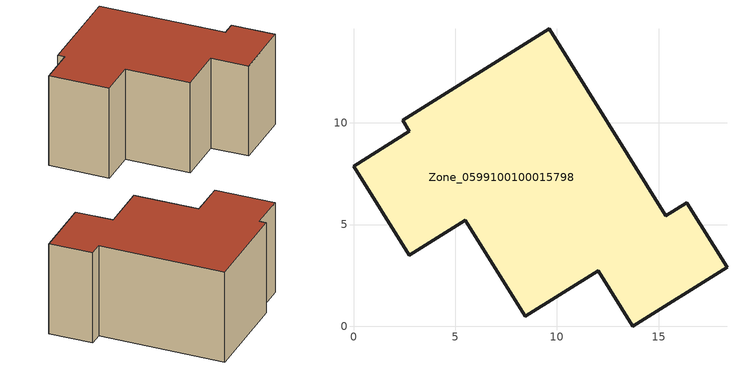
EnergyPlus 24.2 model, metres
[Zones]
Zone_0599100100015798
 floor ground (C_G): 0,7.87 2.75,9.59 2.42,10.12 9.63,14.62 15.36,5.43 16.39,6.08 18.36,2.91 13.74,0 12.04,2.73 8.45,0.49 5.49,5.21 2.74,3.49 z0
 wall outside (C_F): 2.75,9.59 0,7.87 2.74,3.49 5.49,5.21 8.45,0.49 12.04,2.73 13.74,0 18.36,2.91 16.39,6.08 15.36,5.43 9.63,14.62 2.42,10.12 2.75,9.59 z0:8.17
 roof outside (C_R): 13.74,0 18.36,2.91 16.39,6.08 15.36,5.43 9.63,14.62 2.42,10.12 2.75,9.59 0,7.87 2.74,3.49 5.49,5.21 8.45,0.49 12.04,2.73 z8.17
[BUILDING]
Pand.0599100100015798: North Axis=0; Terrain=City; Loads Convergence Tolerance Value=0.04; Temperature Convergence Tolerance Value=0.4; Solar Distribution=FullExterior; Maximum Number of Warmup Days=25; Minimum Number of Warmup Days=1
[Site:Location]
Rotterdam.The.Hague.AP_ZH_NLD Design_Conditions: Latitude=51.96; Longitude=4.45; Time Zone=1; Elevation=-4.5
[SITE:GROUNDTEMPERATURE:BUILDINGSURFACE]
18, 18, 18, 18, 18, 18, 18, 18, 18, 18, 18, 18
[MATERIAL] Thermal Absorptance=0.9; Solar Absorptance=0.7; Visible Absorptance=0.7
Name | Roughness | Thickness | Conductivity | Density | Specific Heat
G.D.2015-2018 | MediumSmooth | 0.15 | 0.0428571 | 540 | 1210
F.D.2015-2018 | Rough | 0.3 | 0.0666667 | 1920 | 840
R.D.2015-2018 | MediumRough | 0.2 | 0.0333333 | 1500 | 1000
[CONSTRUCTION]
C_G: G.D.2015-2018
C_F: F.D.2015-2018
C_R: R.D.2015-2018
[ZONE]
Zone_0599100100015798: Type=1; Multiplier=1; Ceiling Height=Autocalculate; Volume=Autocalculate; Floor Area=autocalculate; Part of Total Floor Area=Yes
[ZONEINFILTRATION:DESIGNFLOWRATE]
Infil_Zone_0599100100015798: Zone or ZoneList or Space or SpaceList=Zone_0599100100015798; Schedule=AlwaysOn; Design Flow Rate Calculation Method=Flow/Area; Flow Rate per Floor Area=0.0021; Constant Term Coefficient=1; Temperature Term Coefficient=0; Velocity Term Coefficient=0; Velocity Squared Term Coefficient=0
[HVACTEMPLATE:ZONE:IDEALLOADSAIRSYSTEM]
Zone_0599100100015798: Maximum Heating Supply Air Temperature=50; Minimum Cooling Supply Air Temperature=13; Maximum Heating Supply Air Humidity Ratio=0.0156; Minimum Cooling Supply Air Humidity Ratio=0.0077; Heating Limit=NoLimit; Cooling Limit=NoLimit; Dehumidification Control Type=ConstantSensibleHeatRatio; Cooling Sensible Heat Ratio=0.7; Dehumidification Setpoint=60; Humidification Control Type=None; Humidification Setpoint=30; Outdoor Air Method=None; Outdoor Air Flow Rate per Person=0.00944; Outdoor Air Flow Rate per Zone Floor Area=0; Outdoor Air Flow Rate per Zone=0; Demand Controlled Ventilation Type=None; Outdoor Air Economizer Type=NoEconomizer; Heat Recovery Type=None; Sensible Heat Recovery Effectiveness=0.7; Latent Heat Recovery Effectiveness=0.65
[ZONECONTROL:THERMOSTAT]
ThermostatControl_Zone_0599100100015798: Zone or ZoneList=Zone_0599100100015798; Control Type Schedule=DualSetpointControlType; Control 1=Thermostat_Zone_0599100100015798; Temperature Difference Between Cutout And Setpoint=0
[THERMOSTATSETPOINT:DUALSETPOINT]
Thermostat_Zone_0599100100015798: Heating Setpoint Temperature Schedule=HeatingSetpoint_Zone_0599100100015798; Cooling Setpoint Temperature Schedule=CoolingSetpoint_Zone_0599100100015798
[SCHEDULE:COMPACT]
HeatingSetpoint_Zone_0599100100015798: Through: 12/31, For: AllDays, Until: 24:00, 21
CoolingSetpoint_Zone_0599100100015798: Through: 12/31, For: AllDays, Until: 24:00, 24
DualSetpointControlType: Through: 12/31, For: AllDays, Until: 24:00, 4
AlwaysOn: Through: 12/31, For: AllDays, Until: 24:00, 1
